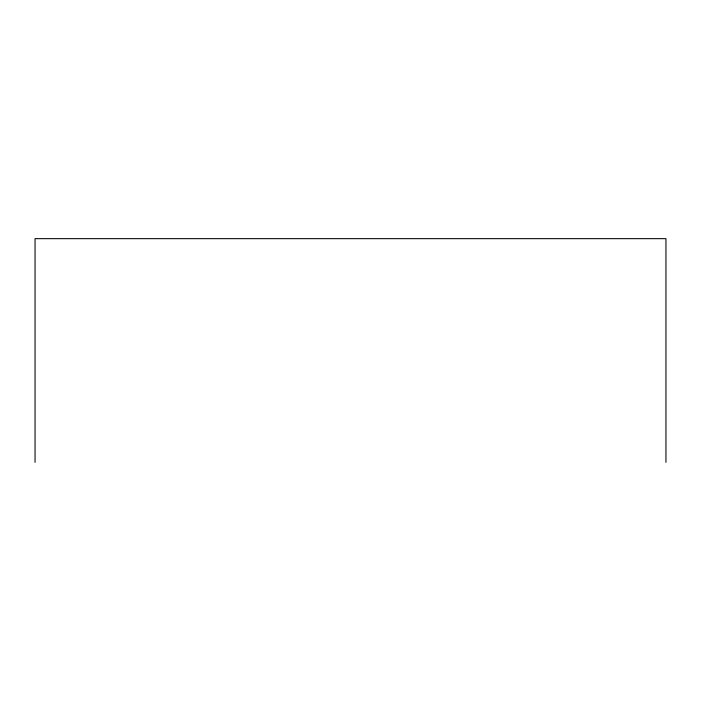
<?xml version="1.0" encoding="UTF-8"?>
<svg xmlns="http://www.w3.org/2000/svg" width="701" height="701" viewBox="0 0 701 701"><rect width="100%" height="100%" fill="white"/><g stroke="black" fill="none" stroke-linecap="round" stroke-linejoin="round"><path stroke-width="1.05" d="M665.95 462.345L665.95 238.655L35.05 238.655L35.05 462.345"/></g></svg>
